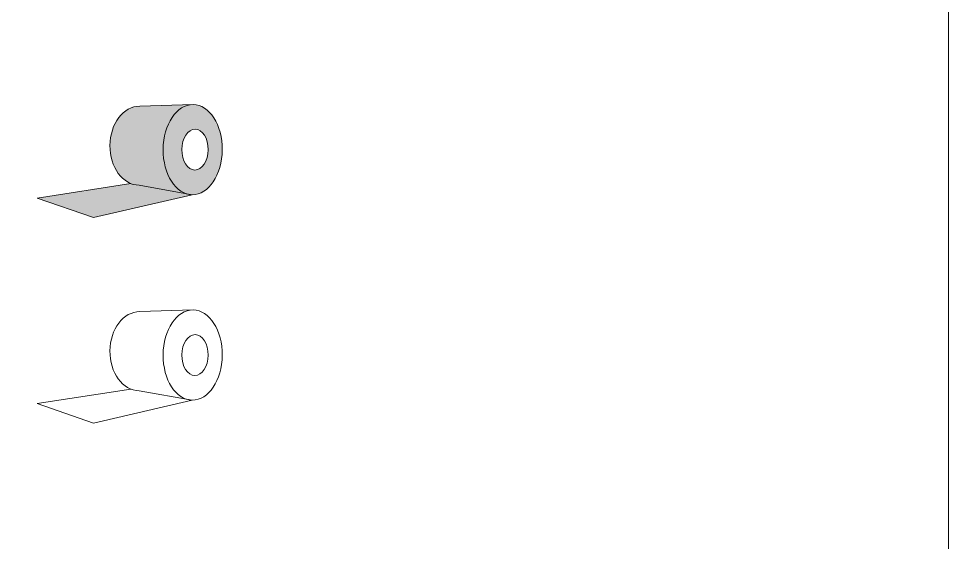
# Model space of a CAD drawing. Header units: inches. Extents: x -441 to 7, y -96 to 2.
# Drawn here: x 6.049 to 6.857, y 1.115 to 1.571 of the extents above; entities that cross this region are included whole.
import ezdxf

# ---------------------------------------------------------------- set-up
doc = ezdxf.new("R2010")
doc.units = ezdxf.units.IN
doc.header["$MEASUREMENT"] = 0
doc.layers.add('Vector Picture Geometry', color=6, linetype='Continuous', lineweight=0)

msp = doc.modelspace()

# ---------------------------------------------------------------- hatches: boundary and pattern name
h = msp.add_hatch(color=63)
h.dxf.hatch_style = 1
edge = h.paths.add_edge_path()
edge.add_ellipse((6.200205532869093, 1.4570273209313642), major_axis=(-0.00035793854441586485, -0.039218126803325835), ratio=0.6548045839000485, start_angle=182.0022938344758, end_angle=351.64004777875346, ccw=False)
edge.add_line((6.199193813226579, 1.4962021648434827), (6.1542729684713935, 1.4947826106393358))
edge.add_ellipse((6.153959374795637, 1.460423202501273), major_axis=(-0.00031359367563881825, -0.034359408138050024), ratio=0.7473996379568751, start_angle=180, end_angle=360)
edge.add_line((6.153645781118918, 1.4260637943633594), (6.194232931284439, 1.4188123322223152))
h = msp.add_hatch(color=63)
h.dxf.hatch_style = 1
edge = h.paths.add_edge_path()
edge.add_ellipse((6.200205532869093, 1.4570273209313642), major_axis=(-0.00035793854441586485, -0.039218126803325835), ratio=0.6548045839000485, start_angle=182.0022938344758, end_angle=351.6400477787534)
edge.add_line((6.194232931284439, 1.4188123322223152), (6.1998475943245275, 1.4178091941280198))
edge.add_ellipse((6.200205532869093, 1.4570273209313642), major_axis=(-0.00035793854441586485, -0.039218126803325835), ratio=0.6548045839000485, start_angle=0, end_angle=180.0000000008151)
edge.add_line((6.200563471412951, 1.4962454477346951), (6.199193813226579, 1.4962021648434827))
edge = h.paths.add_edge_path(flags=16)
edge.add_ellipse((6.202199202420832, 1.4570273209313642), major_axis=(-0.00016235439962690858, -0.01778862749200955), ratio=0.6435715648293056, start_angle=0, end_angle=360)
h = msp.add_hatch(color=63)
h.dxf.hatch_style = 1
edge = h.paths.add_edge_path()
edge.add_line((6.064940169625519, 1.414917467152979), (6.113907308059677, 1.3979194247009035))
edge.add_line((6.113907308059677, 1.3979194247009035), (6.199847594324574, 1.417809194128045))
edge.add_ellipse((6.200205532869093, 1.4570273209313642), major_axis=(-0.00035793854441586485, -0.039218126803325835), ratio=0.6548045839000485, start_angle=351.64004777875346, end_angle=360, ccw=False)
edge.add_line((6.196085567990631, 1.4182675497749955), (6.153645781119476, 1.426063794363261))
edge.add_ellipse((6.153959374795637, 1.460423202501273), major_axis=(-0.00031359367563881825, -0.034359408138050024), ratio=0.7473996379568751, start_angle=347.692388148934, end_angle=360, ccw=False)
edge.add_line((6.146462327549869, 1.4275060178523913), (6.064940169625519, 1.414917467152979))

# ---------------------------------------------------------------- linework, layer by layer
at = {"layer": 'Vector Picture Geometry', "color": 7, "linetype": 'Continuous', "flags": 128}
msp.add_lwpolyline([(0, 0), (6.856957468877498, 0), (6.856957468877498, 2.1134088650677683), (0, 2.1134088650677683)], close=True, dxfattribs=at)
at = {"layer": 'Vector Picture Geometry'}
for points in [[(6.20056347141319, 1.4962454477347027), (6.1542729684710755, 1.4947826106393258)], [(6.146462327549836, 1.4275060178523862), (6.064940169625519, 1.414917467152979)], [(6.153645781119698, 1.4260637943632202), (6.199847594324492, 1.4178091941280262)], [(6.199847594324492, 1.4178091941280262), (6.113907308059677, 1.3979194247009035), (6.064940169625519, 1.414917467152979)], [(6.20056347141319, 1.317539390905191), (6.1542729684710755, 1.3160765538098143)], [(6.146462327549836, 1.2487999610228746), (6.064940169625519, 1.2362114103234672)], [(6.153645781119698, 1.2473577375337086), (6.199847594324492, 1.2391031372985144)], [(6.199847594324492, 1.2391031372985144), (6.113907308059677, 1.219213367871392), (6.064940169625519, 1.2362114103234672)]]:
    msp.add_lwpolyline(points, dxfattribs=at)
for centre in [(6.153959374795637, 1.460423202501273), (6.153959374795637, 1.2817171456717615)]:
    msp.add_ellipse(centre, major_axis=(-0.0003135936756388183, -0.034359408138050024), ratio=0.7473996379568751, start_param=3.141592653589793, end_param=6.283185307179586, dxfattribs=at)
for centre, major_axis, ratio in [((6.200205532869093, 1.4570273209313642), (-0.00035793854441586485, -0.039218126803325835), 0.6548045839000484), ((6.202199202420832, 1.4570273209313642), (-0.00016235439962690858, -0.01778862749200955), 0.6435715648293056), ((6.200205532869093, 1.2783212641018527), (-0.00035793854441586485, -0.039218126803325835), 0.6548045839000484), ((6.202199202420832, 1.2783212641018527), (-0.00016235439962690858, -0.01778862749200955), 0.6435715648293056)]:
    msp.add_ellipse(centre, major_axis=major_axis, ratio=ratio, dxfattribs=at)

doc.saveas('drawing.dxf')
